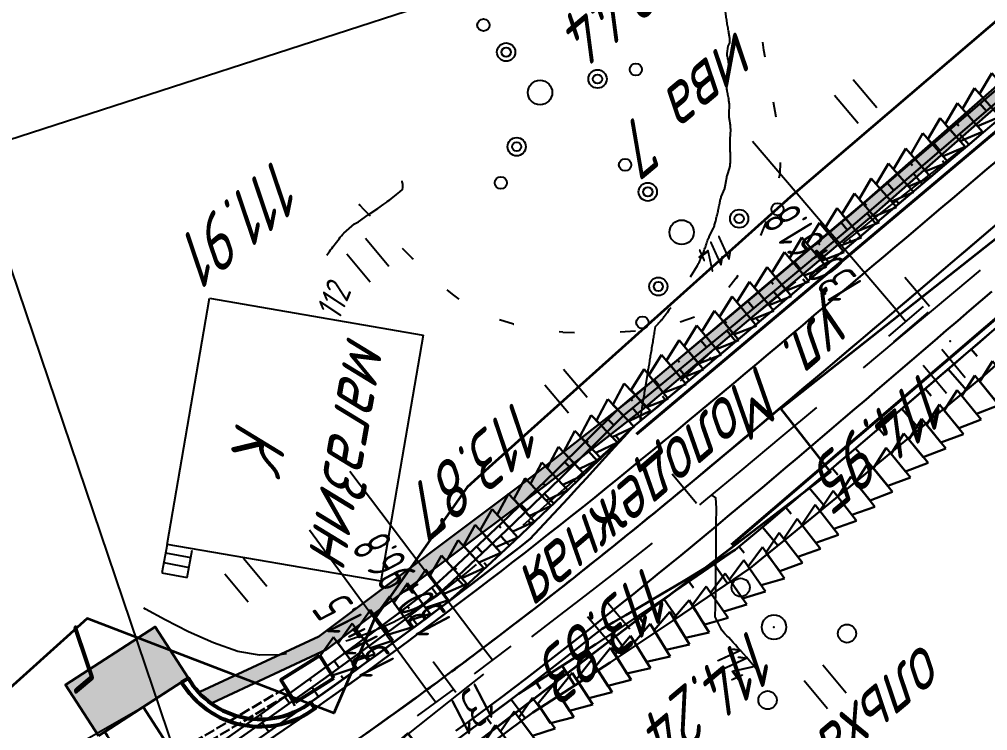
# Model space of a CAD drawing. Header units: millimetres. Extents: x -698 to 8131, y -704 to 4503.
# Drawn here: x 7751.8 to 7815.3, y -561.2 to -514.5 of the extents above; entities that cross this region are included whole.
import ezdxf
from ezdxf import colors
from ezdxf.entities.mleader import LeaderData, LeaderLine
from ezdxf.math import Vec2, Vec3

# ---------------------------------------------------------------- set-up
doc = ezdxf.new("R2010")
doc.units = ezdxf.units.MM
doc.linetypes.add('ACAD_ISO02W100', pattern=[15, 12, -3])
doc.linetypes.add('CONTI', pattern=[0])
for name, color, linetype, lineweight in [('10', 1, 'Continuous', 35), ('Гравий', 30, 'Continuous', 35), ('КОПИЯ_ОСЬ_13_ОТКОСЫ', 7, 'Continuous', 30), ('КОПИЯ_ОСЬ_ОТКОСЫ', 7, 'Continuous', 30), ('Огражд-перила', 1, 'ограждение2', 40), ('ОСЬ_ВЕРХ_ПОКРЫТИЯ_ГРАНИЦЫ_ПОЛОС', 7, 'Continuous', 30), ('ОСЬ_ВЕРХ_ПОКРЫТИЯ_ОСЬ', 1, 'Continuous', 30), ('Ось_примыкания', 1, 'Continuous', 35), ('Площ примыкании', 101, 'Continuous', 30), ('Тротуар', 40, 'Continuous', 35), ('Трубы мет.', 7, 'ACAD_ISO02W100', 30)]:
    doc.layers.add(name, color=color, linetype=linetype, lineweight=lineweight)
for name, color, linetype in [('GOR_BDEFAULT', 212, 'CONTI'), ('NAD_MDEFAULT', 7, 'CONTI'), ('PI_OTDEFAULT', 172, 'CONTI'), ('PI_TTDEFAULT', 5, 'CONTI'), ('SIT_LDEFAULT', 7, 'CONTI'), ('USLZNDEFAULT', 7, 'CONTI'), ('Выноски', 250, 'Continuous'), ('канава', 7, 'Continuous'), ('канавы', 14, 'Continuous'), ('ОСЬ_ВЕРХ_ПОКРЫТИЯ_ПИКЕТЫ', 1, 'Continuous'), ('ОСЬ_ВЕРХ_ПОКРЫТИЯ_РАЗБИВКА_КРИВ', 1, 'Continuous'), ('разметка', 7, 'Continuous')]:
    doc.layers.add(name, color=color, linetype=linetype)
doc.layers.get('КОПИЯ_ОСЬ_ОТКОСЫ').off()
doc.styles.add('eskd', font='isocpeui.ttf', dxfattribs={"width": 1.2})
doc.styles.add('SHRFT', font='isocpeui.ttf', dxfattribs={"width": 3.5})
doc.styles.get("Standard").update_dxf_attribs({"font": 'isocpeui.ttf'})
doc.styles.add('ГОСТ', font='isocpeui.ttf', dxfattribs={"height": 4})
doc.linetypes.add('ограждение2', pattern='A,0.25,-0.1,[132,ltypeshp.shx,S=0.1,R=0,X=-0.1,Y=0],-0.1,1', length=1.45)

# ---------------------------------------------------------------- blocks, each defined once
blk = doc.blocks.new('BL_2011')
at = {"color": 0}
for p, q in [((0, 0), (0, 2.4)), ((1.6, 0), (1.6, 2.4))]:
    blk.add_line(p, q, dxfattribs=at)
blk = doc.blocks.new('BL_172')
at = {"color": 0}
for centre, radius in [((0, 3.4), 0.6), ((0, 0), 0.8), ((-3.4, -3.4), 0.6), ((3.4, -3.4), 0.6)]:
    blk.add_circle(centre, radius, dxfattribs=at)
blk = doc.blocks.new('BL_2010')
at = {"color": 0}
for centre, radius in [((0, 5.78), 0.4), ((0, 3.46), 0.6), ((0, 3.46), 0.3), ((0, 0), 0.8), ((-3.46, -1.74), 0.6), ((3.46, -1.74), 0.6), ((-3.46, -1.74), 0.3), ((3.46, -1.74), 0.3), ((-5.78, -2.88), 0.4), ((5.78, -2.88), 0.4)]:
    blk.add_circle(centre, radius, dxfattribs=at)
blk = doc.blocks.new('6')
at = {"layer": 'канава', "color": 5, "linetype": 'Continuous', "lineweight": 30}
for p, q in [((-1.5, -1.25), (-1.5, 1.25)), ((0, 0.75), (-1.5, 1.25)), ((0, 0.75), (0, -0.75)), ((0, -0.75), (-1.5, -1.25))]:
    blk.add_line(p, q, dxfattribs=at)
blk = doc.blocks.new('*U57')
at = {"layer": 'КОПИЯ_ОСЬ_13_ОТКОСЫ'}
for points in [[(139.828, -781.421), (124.639, -794.432), (118.802, -799.315), (116.616, -801.136), (111.51, -805.35), (110.049, -806.542), (109.317, -807.136), (105.14, -811.284), (101.623, -814.691), (98.065, -818.047), (97.347, -818.711), (94.844, -820.625), (93.662, -821.511), (89.789, -824.346), (85.868, -827.133), (82.702, -829.334), (78.711, -832.055), (77.131, -833.095), (75.546, -834.132), (73.162, -835.683), (70.772, -837.229), (66.775, -839.8)], [(154.577, -767.893), (124.228, -793.95), (118.413, -798.857), (116.236, -800.687), (111.152, -804.919), (109.697, -806.117), (108.968, -806.714), (104.79, -810.85), (101.274, -814.246), (97.717, -817.591), (97, -818.253), (94.502, -820.163), (93.315, -821.037), (89.471, -823.898), (85.577, -826.711), (82.431, -828.934), (78.465, -831.684), (76.877, -832.711), (75.285, -833.735), (72.891, -835.267), (70.489, -836.794), (66.473, -839.334)], [(132.679, -786.694), (133.1, -787.184)], [(131.162, -787.997), (131.302, -788.16)], [(129.645, -789.3), (130.062, -789.786)], [(128.127, -790.603), (128.266, -790.765)], [(126.61, -791.905), (127.024, -792.388)], [(125.092, -793.208), (125.23, -793.369)], [(123.57, -794.505), (123.976, -794.986)], [(122.042, -795.795), (122.177, -795.956)], [(120.513, -797.085), (120.908, -797.553)], [(118.985, -798.375), (119.116, -798.531)], [(117.454, -799.663), (117.837, -800.119)], [(115.922, -800.948), (116.049, -801.1)], [(114.385, -802.228), (114.755, -802.672)], [(112.848, -803.507), (112.971, -803.655)], [(111.311, -804.787), (111.67, -805.218)], [(109.767, -806.059), (109.886, -806.203)], [(108.281, -807.394), (108.666, -807.783)], [(106.86, -808.801), (106.988, -808.931)], [(105.438, -810.208), (105.827, -810.601)], [(104.008, -811.605), (104.136, -811.738)], [(102.569, -812.995), (102.958, -813.398)], [(101.129, -814.383), (101.257, -814.519)], [(99.672, -815.753), (100.06, -816.165)], [(98.215, -817.123), (98.344, -817.26)], [(96.729, -818.46), (97.079, -818.917)], [(95.141, -819.675), (95.257, -819.827)], [(93.539, -820.872), (93.886, -821.343)], [(91.934, -822.065), (92.05, -822.222)], [(90.329, -823.259), (90.662, -823.707)], [(88.717, -824.443), (88.826, -824.593)], [(87.096, -825.614), (87.405, -826.041)], [(85.474, -826.784), (85.575, -826.928)]]:
    blk.add_lwpolyline(points, dxfattribs=at)

msp = doc.modelspace()

# ---------------------------------------------------------------- hatches: boundary and pattern name
at = {"layer": 'Гравий', "ltscale": 7}
msp.add_hatch(color=256, dxfattribs=at).paths.add_polyline_path([(7754.81, -558.191), (7756.972, -561.536), (7762.851, -557.736), (7760.704, -554.381)])
at = {"layer": 'Тротуар', "lineweight": 30, "ltscale": 7}
msp.add_hatch(color=256, dxfattribs=at).paths.add_polyline_path([(7837.793, -499.954), (7827.27, -509.191), (7816.102, -518.7), (7807.198, -526.538), (7791.978, -539.384), (7785.628, -544.359), (7771.422, -555.009), (7763.631, -558.64), (7764.448, -559.362), (7771.575, -556.04), (7771.938, -555.871), (7772.535, -555.424), (7786.236, -545.152), (7792.609, -540.16), (7807.851, -527.296), (7816.945, -519.291), (7827.654, -510.232), (7838.061, -500.99)])

# ---------------------------------------------------------------- linework, layer by layer
at = {"layer": '10'}
for points in [[(7777.275, -561.382), (7779.235, -563.922), (7804.995, -544.202), (7801.735, -540.062), (7827.925, -519.342), (7830.075, -522.142), (7880.365, -480.112), (7888.765, -477.362), (7981.265, -400.242), (7996.105, -379.532), (8005.275, -357.472), (8007.615, -334.042), (8006.055, -312.952), (7993.635, -264.502)], [(7975.845, -360.712), (7964.925, -382.972), (7873.845, -465.012), (7802.365, -526.162), (7782.805, -543.732), (7781.165, -545.212), (7775.065, -553.902), (7772.415, -560.052), (7756.235, -553.832), (7709.585, -595.872), (7707.175, -597.812), (7721.345, -610.022), (7724.195, -606.932), (7731.065, -600.732), (7731.065, -600.732), (7773.955, -564.292), (7777.275, -561.382)], [(7873.845, -465.012), (7802.365, -526.162), (7782.805, -543.732), (7781.165, -545.212), (7775.065, -553.902), (7772.415, -560.052), (7756.235, -553.832), (7709.585, -595.872), (7707.175, -597.812), (7721.345, -610.022), (7724.195, -606.932), (7731.065, -600.732), (7731.065, -600.732), (7773.955, -564.292), (7777.275, -561.382), (7779.235, -563.922), (7804.995, -544.202), (7801.735, -540.062), (7827.925, -519.342)]]:
    msp.add_lwpolyline(points, dxfattribs=at)
at = {"layer": 'GOR_BDEFAULT', "color": 212, "flags": 128}
for points, elevation in [([(7795.799, -531.42), (7796.269, -530.68), (7796.289, -530.64), (7796.319, -530.59), (7796.339, -530.54), (7796.369, -530.49), (7796.389, -530.43), (7796.419, -530.37), (7796.449, -530.31), (7796.469, -530.24), (7796.499, -530.18), (7796.529, -530.11), (7796.559, -530.04), (7796.589, -529.97), (7796.619, -529.9), (7796.639, -529.82), (7796.669, -529.75), (7796.699, -529.68), (7796.729, -529.6), (7796.749, -529.53), (7796.779, -529.46), (7796.809, -529.38), (7796.829, -529.31), (7796.859, -529.24), (7796.879, -529.17), (7796.899, -529.11), (7796.929, -529.04), (7796.949, -528.98), (7796.969, -528.92), (7796.999, -528.87), (7797.019, -528.82), (7797.039, -528.77), (7797.319, -528.23), (7797.329, -528.18), (7797.349, -528.13), (7797.369, -528.07), (7797.389, -528.01), (7797.409, -527.94), (7797.429, -527.88), (7797.449, -527.81), (7797.469, -527.74), (7797.489, -527.66), (7797.499, -527.59), (7797.519, -527.51), (7797.539, -527.43), (7797.559, -527.36), (7797.579, -527.28), (7797.589, -527.2), (7797.609, -527.12), (7797.629, -527.04), (7797.639, -526.96), (7797.659, -526.88), (7797.669, -526.81), (7797.689, -526.73), (7797.699, -526.66), (7797.719, -526.59), (7797.729, -526.52), (7797.749, -526.46), (7797.759, -526.39), (7797.779, -526.33), (7797.789, -526.28), (7797.809, -526.22), (7797.819, -526.17), (7798.049, -525.61), (7798.059, -525.57), (7798.079, -525.51), (7798.089, -525.46), (7798.099, -525.4), (7798.109, -525.34), (7798.119, -525.28), (7798.129, -525.22), (7798.139, -525.16), (7798.149, -525.1), (7798.159, -525.04), (7798.169, -524.98), (7798.179, -524.93), (7798.189, -524.87), (7798.199, -524.82), (7798.209, -524.78), (7798.379, -524.25), (7798.389, -524.21), (7798.399, -524.16), (7798.399, -524.11), (7798.409, -524.05), (7798.409, -524), (7798.419, -523.94), (7798.419, -523.87), (7798.419, -523.81), (7798.419, -523.75), (7798.419, -523.68), (7798.419, -523.61), (7798.419, -523.54), (7798.419, -523.47), (7798.419, -523.4), (7798.419, -523.33), (7798.419, -523.25), (7798.409, -523.18), (7798.409, -523.11), (7798.409, -523.04), (7798.409, -522.97), (7798.399, -522.9), (7798.399, -522.83), (7798.399, -522.76), (7798.399, -522.7), (7798.399, -522.64), (7798.399, -522.58), (7798.399, -522.52), (7798.399, -522.46), (7798.399, -522.41), (7798.399, -522.36), (7798.449, -521.76), (7798.449, -521.71), (7798.439, -521.65), (7798.439, -521.58), (7798.429, -521.52), (7798.419, -521.45), (7798.409, -521.38), (7798.399, -521.3), (7798.389, -521.23), (7798.379, -521.16), (7798.369, -521.09), (7798.359, -521.02), (7798.349, -520.95), (7798.339, -520.89), (7798.339, -520.82), (7798.339, -520.76), (7798.359, -520.06), (7798.349, -520), (7798.339, -519.93), (7798.329, -519.86), (7798.319, -519.79), (7798.309, -519.71), (7798.289, -519.64), (7798.279, -519.56), (7798.259, -519.48), (7798.249, -519.4), (7798.239, -519.32), (7798.219, -519.24), (7798.209, -519.17), (7798.199, -519.1), (7798.189, -519.03), (7798.179, -518.97), (7798.289, -518.41), (7798.389, -517.86), (7798.379, -517.8), (7798.369, -517.73), (7798.359, -517.66), (7798.349, -517.59), (7798.329, -517.51), (7798.319, -517.43), (7798.299, -517.35), (7798.289, -517.27), (7798.269, -517.19), (7798.259, -517.11), (7798.249, -517.04), (7798.229, -516.96), (7798.219, -516.89), (7798.209, -516.83), (7798.209, -516.76), (7798.269, -516.27), (7798.379, -516.06), (7798.379, -515.73), (7798.369, -515.68), (7798.359, -515.62), (7798.349, -515.56), (7798.339, -515.49), (7798.319, -515.42), (7798.309, -515.34), (7798.299, -515.27), (7798.279, -515.18), (7798.269, -515.1), (7798.249, -515.01), (7798.239, -514.92), (7798.219, -514.84), (7798.209, -514.75), (7798.189, -514.66), (7798.179, -514.57), (7798.159, -514.48), (7798.149, -514.39), (7798.139, -514.3), (7798.129, -514.22), (7798.119, -514.13), (7798.109, -514.04), (7798.099, -513.96), (7798.089, -513.88), (7798.079, -513.8), (7798.069, -513.71), (7798.069, -513.63), (7798.059, -513.55), (7798.059, -513.47), (7798.049, -513.4), (7798.049, -513.32), (7798.049, -513.24), (7798.049, -513.17), (7798.049, -513.1), (7798.049, -513.03), (7798.049, -512.96), (7798.049, -512.89), (7798.049, -512.82), (7798.049, -512.76), (7798.059, -512.7), (7798.059, -512.65), (7798.059, -512.6), (7798.059, -512.55), (7798.069, -512.5), (7798.069, -512.46), (7798.069, -512.42)], 114), ([(7773.069, -528.54), (7773.759, -527.94), (7774.039, -527.8), (7774.669, -527.35), (7775.289, -526.93), (7775.699, -526.64), (7775.819, -526.56), (7775.919, -526.48), (7776.079, -526.36), (7776.289, -526.2), (7776.519, -526.02), (7776.739, -525.84), (7776.919, -525.68), (7776.949, -525.56), (7776.939, -525.45), (7776.929, -525.35), (7776.909, -525.25), (7776.899, -525.18), (7776.899, -525.13), (7776.889, -525.11)], 112), ([(7773.069, -528.54), (7773.759, -527.94), (7774.039, -527.8), (7774.669, -527.35), (7775.289, -526.93), (7775.699, -526.64), (7775.819, -526.56), (7775.919, -526.48), (7776.079, -526.36), (7776.289, -526.2), (7776.519, -526.02), (7776.739, -525.84), (7776.919, -525.68), (7776.949, -525.56), (7776.939, -525.45), (7776.929, -525.35), (7776.909, -525.25), (7776.899, -525.18), (7776.899, -525.13), (7776.889, -525.11)], 112), ([(7771.959, -529.99), (7772.009, -529.92), (7772.069, -529.84), (7772.129, -529.75), (7772.199, -529.65), (7772.279, -529.55), (7772.349, -529.45), (7772.429, -529.34), (7772.509, -529.24), (7772.589, -529.13), (7772.679, -529.02), (7772.759, -528.92), (7772.839, -528.81), (7772.919, -528.72), (7772.999, -528.62), (7773.069, -528.54)], 112), ([(7771.959, -529.99), (7772.009, -529.92), (7772.069, -529.84), (7772.129, -529.75), (7772.199, -529.65), (7772.279, -529.55), (7772.349, -529.45), (7772.429, -529.34), (7772.509, -529.24), (7772.589, -529.13), (7772.679, -529.02), (7772.759, -528.92), (7772.839, -528.81), (7772.919, -528.72), (7772.999, -528.62), (7773.069, -528.54)], 112), ([(7771.959, -529.99), (7772.009, -529.92), (7772.069, -529.84), (7772.129, -529.75), (7772.199, -529.65), (7772.279, -529.55), (7772.349, -529.45), (7772.429, -529.34), (7772.509, -529.24), (7772.589, -529.13), (7772.679, -529.02), (7772.759, -528.92), (7772.839, -528.81), (7772.919, -528.72), (7772.999, -528.62), (7773.069, -528.54)], 112), ([(7771.959, -529.99), (7772.009, -529.92), (7772.069, -529.84), (7772.129, -529.75), (7772.199, -529.65), (7772.279, -529.55), (7772.349, -529.45), (7772.429, -529.34), (7772.509, -529.24), (7772.589, -529.13), (7772.679, -529.02), (7772.759, -528.92), (7772.839, -528.81), (7772.919, -528.72), (7772.999, -528.62), (7773.069, -528.54)], 112), ([(7792.519, -540.82), (7792.529, -540.71), (7792.589, -540.31), (7792.599, -540.24), (7792.609, -540.16), (7792.629, -540.07), (7792.639, -539.97), (7792.659, -539.87), (7792.679, -539.77), (7792.689, -539.66), (7792.709, -539.55), (7792.729, -539.44), (7792.739, -539.33), (7792.759, -539.22), (7792.779, -539.11), (7792.799, -539), (7792.809, -538.9), (7792.829, -538.8), (7793.009, -537.73), (7793.019, -537.66), (7793.029, -537.59), (7793.039, -537.52), (7793.059, -537.45), (7793.069, -537.37), (7793.079, -537.3), (7793.089, -537.22), (7793.109, -537.13), (7793.119, -537.05), (7793.129, -536.96), (7793.149, -536.87), (7793.159, -536.78), (7793.179, -536.69), (7793.189, -536.59), (7793.209, -536.49), (7793.229, -536.39), (7793.239, -536.29), (7793.259, -536.18), (7793.279, -536.07), (7793.289, -535.97), (7793.309, -535.86), (7793.329, -535.76), (7793.349, -535.66), (7793.359, -535.56), (7793.379, -535.46), (7793.399, -535.37), (7793.409, -535.28), (7793.419, -535.2), (7793.439, -535.13), (7793.449, -535.06), (7793.519, -534.68), (7793.679, -534.5), (7793.709, -534.47), (7793.739, -534.43), (7793.779, -534.39), (7793.819, -534.34), (7793.869, -534.29), (7793.919, -534.23), (7793.969, -534.17), (7794.029, -534.1), (7794.089, -534.02), (7794.149, -533.94), (7794.219, -533.85), (7794.289, -533.75), (7794.369, -533.65), (7794.439, -533.54), (7794.529, -533.42)], 114), ([(7800.329, -557.41), (7800.109, -557.14), (7799.889, -556.87), (7799.679, -556.62), (7799.479, -556.38), (7799.289, -556.16), (7799.099, -555.95), (7798.919, -555.76), (7798.759, -555.57), (7798.599, -555.4), (7798.449, -555.24), (7798.309, -555.09), (7798.179, -554.96), (7798.059, -554.83), (7797.949, -554.71), (7797.859, -554.6), (7797.419, -553.73), (7797.439, -553.03), (7797.459, -552.01), (7797.459, -551.92), (7797.459, -551.83), (7797.459, -551.74), (7797.459, -551.65), (7797.459, -551.56), (7797.459, -551.47), (7797.459, -551.37), (7797.469, -551.28), (7797.469, -551.19), (7797.469, -551.1), (7797.469, -551.01), (7797.469, -550.92), (7797.469, -550.83), (7797.469, -550.75), (7797.469, -550.67), (7797.489, -549.24), (7797.489, -549.08), (7797.489, -548.91), (7797.489, -548.73), (7797.489, -548.54), (7797.499, -548.35), (7797.499, -548.16), (7797.499, -547.96), (7797.499, -547.77), (7797.499, -547.58), (7797.499, -547.39), (7797.499, -547.21), (7797.509, -547.04), (7797.509, -546.87), (7797.509, -546.73), (7797.509, -546.59), (7797.459, -545.92), (7797.239, -545.77)], 114)]:
    msp.add_lwpolyline(points, dxfattribs=dict(at, elevation=elevation))
at = {"layer": 'PI_TTDEFAULT', "color": 5}
for p in [(7774.099, -526.69, 111.914), (7812.839, -535.63, 114.955), (7801.279, -554.4, 114.239)]:
    msp.add_point(p, dxfattribs=at)
at = {"layer": 'SIT_LDEFAULT', "color": 7}
for p, q in [((7800.619, -516.55), (7800.539, -516.01)), ((7800.699, -517), (7800.609, -516.55)), ((7801.429, -520.94), (7801.249, -519.96)), ((7813.629, -523), (7811.819, -524.44)), ((7801.689, -524.64), (7801.699, -523.91)), ((7811.819, -524.44), (7809.849, -525.99)), ((7801.629, -524.91), (7801.689, -524.64)), ((7809.849, -525.99), (7808.079, -527.38)), ((7774.099, -526.69), (7774.379, -526.99)), ((7774.379, -526.99), (7774.789, -527.41)), ((7808.079, -527.38), (7806.599, -528.57)), ((7800.409, -528.7), (7800.799, -527.78)), ((7806.599, -528.57), (7805.799, -529.21)), ((7776.899, -529.54), (7777.549, -530.18)), ((7777.539, -530.19), (7777.609, -530.26)), ((7798.319, -532.1), (7798.789, -531.51)), ((7798.799, -531.52), (7798.929, -531.31)), ((7813.199, -532.33), (7814.819, -530.97)), ((7802.459, -531.92), (7801.079, -533.05)), ((7802.689, -531.74), (7802.459, -531.92)), ((7779.819, -532.26), (7780.169, -532.56)), ((7780.169, -532.56), (7780.609, -532.88)), ((7811.339, -533.88), (7813.199, -532.33)), ((7761.479, -548.97), (7764.269, -532.82)), ((7764.269, -532.82), (7778.279, -535.24)), ((7801.079, -533.05), (7799.759, -534.13)), ((7795.129, -534.37), (7796.069, -534.03)), ((7809.289, -535.6), (7811.339, -533.88)), ((7783.289, -534.22), (7784.189, -534.49)), ((7784.189, -534.51), (7784.229, -534.52)), ((7799.759, -534.13), (7798.539, -535.16)), ((7778.279, -535.24), (7775.489, -551.39)), ((7787.189, -535.01), (7787.429, -535.03)), ((7787.429, -535.04), (7788.189, -535.07)), ((7791.189, -535.03), (7792.189, -534.96)), ((7798.539, -535.16), (7797.449, -536.1)), ((7807.159, -537.39), (7809.289, -535.6)), ((7797.449, -536.1), (7796.449, -537.01)), ((7796.449, -537.01), (7795.469, -537.94)), ((7795.469, -537.94), (7795.129, -538.27)), ((7801.759, -541.93), (7804.099, -539.98)), ((7792.289, -541.07), (7791.599, -541.72)), ((7791.599, -541.72), (7790.599, -542.62)), ((7799.199, -544.07), (7801.759, -541.93)), ((7790.599, -542.62), (7789.289, -543.78)), ((7789.289, -543.78), (7787.509, -545.34)), ((7796.809, -546.05), (7799.199, -544.07)), ((7787.509, -545.35), (7785.429, -547.18)), ((7796.409, -546.38), (7796.809, -546.05)), ((7785.429, -547.18), (7784.799, -547.72)), ((7761.479, -548.97), (7761.129, -550.84)), ((7775.489, -551.39), (7761.479, -548.97)), ((7792.799, -549.3), (7793.309, -548.89)), ((7761.379, -549.53), (7763.039, -549.84)), ((7762.789, -551.14), (7763.129, -549.34)), ((7790.849, -550.83), (7792.799, -549.3)), ((7761.259, -550.16), (7762.919, -550.48)), ((7781.739, -550.3), (7781.079, -550.85)), ((7761.129, -550.84), (7762.789, -551.14)), ((7781.079, -550.85), (7779.159, -552.34)), ((7788.889, -552.35), (7790.849, -550.83)), ((7779.159, -552.34), (7777.639, -553.38)), ((7786.929, -553.86), (7788.889, -552.35)), ((7760.069, -553.23), (7759.949, -553.16)), ((7761.349, -553.93), (7760.069, -553.23)), ((7777.639, -553.38), (7776.309, -554.09)), ((7762.879, -554.71), (7761.349, -553.93)), ((7776.309, -554.09), (7774.869, -554.73)), ((7785.409, -555.03), (7786.929, -553.86)), ((7764.529, -555.44), (7762.879, -554.71)), ((7774.869, -554.73), (7773.359, -555.28)), ((7766.129, -555.99), (7764.529, -555.44)), ((7773.359, -555.27), (7773.199, -555.32)), ((7767.539, -556.24), (7766.129, -555.99)), ((7768.879, -556.22), (7767.539, -556.24)), ((7769.299, -556.16), (7768.879, -556.21)), ((7781.219, -558.29), (7782.249, -557.49)), ((7779.319, -559.8), (7781.219, -558.3)), ((7777.309, -561.39), (7779.319, -559.8))]:
    msp.add_line(p, q, dxfattribs=at)
at = {"layer": 'Гравий', "linetype": 'Continuous'}
msp.add_lwpolyline([(7756.972, -561.536), (7754.81, -558.191), (7760.704, -554.381), (7762.851, -557.736)], dxfattribs=at)
at = {"layer": 'канавы', "color": 5, "lineweight": 50}
for p, q in [((7771.488, -556.257), (7768.949, -557.854)), ((7768.949, -557.854), (7769.886, -559.344)), ((7769.886, -559.344), (7772.425, -557.747))]:
    msp.add_line(p, q, dxfattribs=at)
msp.add_lwpolyline([(7771.488, -556.257), (7772.425, -557.747)], dxfattribs=at)
at = {"layer": 'КОПИЯ_ОСЬ_13_ОТКОСЫ'}
for points in [[(7847.91, -494.068), (7802.229, -532.754), (7799.326, -535.201), (7794.239, -539.449), (7792.782, -540.651), (7792.052, -541.25), (7787.828, -545.357), (7784.27, -548.732), (7780.671, -552.054), (7779.945, -552.712), (7776.82, -555.045), (7775.449, -556.054), (7771.548, -558.874), (7767.603, -561.646), (7763.62, -564.379), (7758.852, -567.583), (7757.272, -568.632), (7754.896, -570.2), (7751.719, -572.286), (7722.994, -591.049)], [(7854.399, -501.677), (7808.967, -540.675), (7806.061, -543.157), (7800.942, -547.49), (7799.469, -548.722), (7798.731, -549.337), (7793.77, -552.73), (7789.595, -555.509), (7785.379, -558.235), (7784.53, -558.773), (7780.713, -561.615), (7776.704, -564.476), (7772.662, -567.276), (7768.596, -570.024), (7763.728, -573.241), (7762.124, -574.287), (7759.718, -575.848), (7757.31, -577.401), (7753.295, -579.976), (7726.799, -596.934)], [(7821.936, -514.776), (7806.747, -527.786), (7800.91, -532.669), (7798.724, -534.491), (7793.619, -538.704), (7792.157, -539.897), (7791.425, -540.491), (7787.248, -544.638), (7783.731, -548.046), (7780.172, -551.401), (7779.456, -552.066), (7776.952, -553.979), (7775.77, -554.866), (7771.897, -557.7), (7767.976, -560.488), (7764.809, -562.689), (7760.82, -565.409), (7759.239, -566.45), (7757.654, -567.487), (7755.27, -569.037), (7752.88, -570.583), (7748.882, -573.155)], [(7814.052, -522.741), (7813.458, -522.038)], [(7812.526, -524.033), (7812.328, -523.8)], [(7830.147, -524.405), (7815.236, -537.743), (7809.367, -542.62), (7807.155, -544.45), (7801.958, -548.71), (7800.463, -549.922), (7799.713, -550.527), (7794.735, -553.928), (7790.544, -556.718), (7786.309, -559.455), (7785.456, -559.995), (7782.235, -562.4), (7779.218, -564.602), (7775.191, -567.465), (7771.137, -570.27), (7766.248, -573.573), (7761.301, -576.522), (7758.826, -577.981), (7755.527, -579.915), (7748.937, -583.762), (7737.797, -590.476), (7731.767, -594.041), (7727.097, -597.395)], [(7811, -525.326), (7810.42, -524.64)], [(7809.473, -526.618), (7809.28, -526.39)], [(7807.948, -527.911), (7807.381, -527.243)], [(7806.422, -529.204), (7806.233, -528.981)], [(7804.895, -530.496), (7804.32, -529.817)], [(7803.369, -531.789), (7803.177, -531.562)], [(7801.841, -533.08), (7801.254, -532.382)], [(7800.313, -534.369), (7800.117, -534.137)], [(7798.782, -535.656), (7798.182, -534.938)], [(7814.222, -536.164), (7814.615, -536.622)], [(7797.246, -536.938), (7797.047, -536.699)], [(7795.711, -538.22), (7795.096, -537.484)], [(7812.704, -537.467), (7813.897, -538.856)], [(7811.187, -538.769), (7811.584, -539.232)], [(7794.175, -539.501), (7793.972, -539.255)], [(7792.632, -540.774), (7792.01, -540.016)], [(7809.669, -540.071), (7810.82, -541.413)], [(7808.15, -541.373), (7808.532, -541.821)], [(7791.157, -542.121), (7790.928, -541.886)], [(7789.722, -543.515), (7789.063, -542.836)], [(7806.629, -542.672), (7807.737, -543.968)], [(7805.106, -543.967), (7805.472, -544.401)], [(7788.289, -544.909), (7788.069, -544.683)], [(7803.578, -545.259), (7804.64, -546.512)], [(7786.842, -546.291), (7786.219, -545.635)], [(7802.052, -546.551), (7802.405, -546.968)], [(7785.392, -547.668), (7785.184, -547.449)], [(7800.524, -547.841), (7801.537, -549.052)], [(7783.937, -549.039), (7783.35, -548.405)], [(7798.988, -549.123), (7799.325, -549.527)], [(7782.467, -550.396), (7782.272, -550.184)], [(7797.357, -550.277), (7798.224, -551.545)], [(7780.998, -551.753), (7780.44, -551.149)], [(7795.705, -551.405), (7795.994, -551.828)], [(7779.483, -553.056), (7779.32, -552.837)], [(7794.055, -552.534), (7794.921, -553.801)], [(7777.88, -554.253), (7777.413, -553.626)], [(7792.393, -553.647), (7792.676, -554.072)], [(7790.728, -554.755), (7791.577, -556.03)], [(7776.275, -555.446), (7776.121, -555.236)], [(7774.66, -556.624), (7774.213, -556.006)], [(7789.059, -555.857), (7789.335, -556.285)], [(7787.379, -556.943), (7788.209, -558.227)], [(7773.039, -557.796), (7772.89, -557.59)], [(7785.699, -558.028), (7785.976, -558.456)], [(7771.417, -558.967), (7770.984, -558.35)], [(7784.038, -559.14), (7784.953, -560.37)], [(7769.781, -560.116), (7769.636, -559.911)], [(7768.144, -561.266), (7767.721, -560.665)], [(7782.434, -560.334), (7782.738, -560.744)]]:
    msp.add_lwpolyline(points, dxfattribs=at)
at = {"layer": 'Огражд-перила', "ltscale": 7}
for points in [[(7798.485, -548.992), (7834.793, -517.912), (7871.794, -486.263), (7884.846, -475.113), (7899.267, -462.818), (7917.674, -447.136), (7946.85, -422.271), (7967.041, -405.078, 0.05108), (7982.068, -389.374, 0.079886), (7995.072, -365.674, 0.04301), (7998.693, -351.865, -0.532002), (8006.062, -347.552), (8006.062, -347.552)], [(7792.259, -541.735), (7835.045, -505.663, 0.375775), (7836.912, -497.805), (7835.791, -495.581)]]:
    msp.add_lwpolyline(points, format="xyb", dxfattribs=at)
at = {"layer": 'ОСЬ_ВЕРХ_ПОКРЫТИЯ_ГРАНИЦЫ_ПОЛОС'}
for points in [[(7815.451, -521.558), (7814.696, -522.197), (7813.941, -522.837), (7813.187, -523.476), (7812.432, -524.115), (7811.677, -524.754), (7810.922, -525.394), (7810.167, -526.033), (7809.412, -526.672), (7808.658, -527.312), (7807.903, -527.951), (7807.148, -528.59), (7806.393, -529.23), (7805.638, -529.869), (7804.884, -530.508), (7804.129, -531.146), (7803.375, -531.784), (7802.621, -532.422), (7801.868, -533.059), (7801.114, -533.695), (7800.36, -534.331), (7799.606, -534.965), (7798.852, -535.599), (7798.098, -536.232), (7797.344, -536.864), (7796.589, -537.494), (7795.834, -538.124), (7795.079, -538.752), (7794.323, -539.379), (7793.567, -540.004), (7792.81, -540.628), (7792.052, -541.25), (7791.442, -541.926), (7790.831, -542.601), (7790.219, -543.275), (7789.606, -543.947), (7788.991, -544.618), (7788.376, -545.288), (7787.758, -545.957), (7787.14, -546.624), (7786.52, -547.29), (7785.899, -547.954), (7785.276, -548.617), (7784.519, -549.209), (7783.76, -549.799), (7783, -550.387), (7782.238, -550.972), (7781.475, -551.555), (7780.711, -552.135), (7779.945, -552.712), (7779.204, -553.271), (7778.461, -553.828), (7777.717, -554.382), (7776.971, -554.934), (7776.223, -555.483), (7775.438, -556.062), (7774.65, -556.638), (7773.861, -557.212), (7773.07, -557.784), (7772.978, -557.85)], [(7816, -523.714), (7815.245, -524.353), (7814.491, -524.992), (7813.736, -525.632), (7812.981, -526.271), (7812.226, -526.91), (7811.472, -527.549), (7810.717, -528.188), (7809.962, -528.828), (7809.208, -529.467), (7808.453, -530.106), (7807.698, -530.745), (7806.943, -531.384), (7806.189, -532.023), (7805.434, -532.662), (7804.68, -533.3), (7803.926, -533.938), (7803.171, -534.576), (7802.417, -535.212), (7801.663, -535.849), (7800.908, -536.484), (7800.153, -537.119), (7799.397, -537.753), (7798.642, -538.386), (7797.885, -539.018), (7797.129, -539.648), (7796.372, -540.278), (7795.614, -540.907), (7794.855, -541.534), (7794.096, -542.16), (7793.336, -542.784), (7792.575, -543.407), (7791.814, -544.028), (7791.051, -544.648), (7790.287, -545.266), (7789.523, -545.883), (7788.757, -546.497), (7787.99, -547.109), (7787.222, -547.72), (7786.452, -548.328), (7785.682, -548.934), (7784.91, -549.538), (7784.136, -550.14), (7783.361, -550.739), (7782.585, -551.336), (7781.807, -551.93), (7781.028, -552.522), (7780.247, -553.111), (7779.504, -553.671), (7778.76, -554.228), (7778.015, -554.783), (7777.267, -555.336), (7776.518, -555.887), (7775.732, -556.466), (7774.943, -557.043), (7774.153, -557.618), (7773.372, -558.183)], [(7815.578, -532.366), (7814.828, -533.01), (7814.078, -533.654), (7813.327, -534.298), (7812.577, -534.942), (7811.826, -535.587), (7811.076, -536.231), (7810.325, -536.875), (7809.574, -537.52), (7808.823, -538.164), (7808.071, -538.809), (7807.319, -539.453), (7806.566, -540.097), (7805.813, -540.741), (7805.059, -541.384), (7804.304, -542.028), (7803.548, -542.67), (7802.792, -543.312), (7802.034, -543.954), (7801.276, -544.595), (7800.517, -545.235), (7799.756, -545.874), (7798.994, -546.513), (7798.232, -547.15), (7797.468, -547.787), (7796.702, -548.422), (7795.935, -549.056), (7795.167, -549.689), (7794.397, -550.32), (7793.626, -550.95), (7792.853, -551.579), (7792.079, -552.206), (7791.302, -552.832), (7790.524, -553.455), (7789.744, -554.077), (7788.962, -554.697), (7788.179, -555.315), (7787.393, -555.931), (7786.605, -556.545), (7785.815, -557.157), (7785.023, -557.767), (7784.229, -558.374), (7783.47, -558.946), (7782.71, -559.516), (7781.948, -560.084), (7781.184, -560.649), (7780.418, -561.211)], [(7815.368, -535.182), (7814.618, -535.826), (7813.867, -536.471), (7813.116, -537.115), (7812.366, -537.759), (7811.615, -538.404), (7810.864, -539.049), (7810.112, -539.694), (7809.359, -540.339), (7808.606, -540.984), (7807.852, -541.629), (7807.098, -542.273), (7806.342, -542.918), (7805.586, -543.562), (7804.829, -544.206), (7804.071, -544.85), (7803.312, -545.493), (7802.551, -546.135), (7801.79, -546.777), (7801.027, -547.419), (7800.263, -548.059), (7799.498, -548.699), (7798.731, -549.337), (7797.938, -549.818), (7797.145, -550.297), (7796.35, -550.776), (7795.554, -551.253), (7794.758, -551.728), (7793.96, -552.202), (7793.162, -552.675), (7792.362, -553.145), (7791.562, -553.614), (7790.76, -554.082), (7790.01, -554.516)], [(7785.323, -548.58), (7784.602, -549.144), (7783.83, -549.745), (7783.056, -550.343), (7782.281, -550.939), (7781.504, -551.532), (7780.726, -552.123), (7779.946, -552.712), (7779.204, -553.271), (7778.461, -553.828), (7777.717, -554.382), (7776.971, -554.934), (7776.222, -555.484), (7775.436, -556.063), (7774.648, -556.64), (7773.859, -557.214), (7773.068, -557.786), (7772.274, -558.355), (7771.479, -558.923), (7770.75, -559.441), (7770.75, -559.441)], [(7790.056, -554.468), (7790.055, -554.469), (7789.273, -555.089), (7788.488, -555.708), (7787.701, -556.325), (7786.912, -556.94), (7786.121, -557.553), (7785.328, -558.163), (7784.531, -558.772), (7783.771, -559.346), (7783.009, -559.917), (7782.246, -560.485), (7781.48, -561.051), (7780.712, -561.615)], [(7790.056, -554.468), (7790.054, -554.47), (7789.271, -555.09), (7788.487, -555.709), (7787.7, -556.326), (7786.911, -556.941), (7786.12, -557.554), (7785.326, -558.164), (7784.531, -558.773), (7783.771, -559.346), (7783.009, -559.917), (7782.246, -560.485), (7781.48, -561.051), (7780.713, -561.615)]]:
    msp.add_lwpolyline(points, dxfattribs=at)
for points in [[(7762.431, -558.008), (7762.554, -558.198, 0.425766), (7771.038, -559.85), (7771.038, -559.85), (7771.038, -559.85), (7771.769, -559.331), (7772.566, -558.762), (7773.36, -558.191), (7774.153, -557.618), (7774.943, -557.043), (7775.732, -556.466), (7776.518, -555.887), (7777.267, -555.336), (7778.015, -554.783), (7778.76, -554.228), (7779.504, -553.671), (7780.247, -553.111), (7781.028, -552.522), (7781.807, -551.93), (7782.585, -551.336), (7783.361, -550.739), (7784.136, -550.14), (7784.91, -549.538), (7785.682, -548.934), (7786.452, -548.328), (7787.222, -547.72), (7787.99, -547.109), (7788.757, -546.497), (7789.523, -545.883), (7790.287, -545.266), (7791.051, -544.648), (7791.814, -544.028), (7792.575, -543.407), (7793.336, -542.784), (7794.096, -542.16), (7794.855, -541.534), (7795.614, -540.907), (7796.372, -540.278), (7797.129, -539.648), (7797.885, -539.018), (7798.642, -538.386), (7799.397, -537.753), (7800.153, -537.119), (7800.908, -536.484), (7801.663, -535.849), (7802.417, -535.212), (7803.171, -534.576), (7803.926, -533.938), (7804.68, -533.3), (7805.434, -532.662), (7806.189, -532.023), (7806.943, -531.384), (7807.698, -530.745), (7808.453, -530.106), (7809.208, -529.467), (7809.962, -528.828), (7810.717, -528.188), (7811.472, -527.549), (7812.226, -526.91), (7812.981, -526.271), (7813.736, -525.632), (7814.491, -524.992), (7815.245, -524.353), (7816, -523.714)], [(7762.851, -557.736), (7762.974, -557.927, 0.425706), (7770.75, -559.441), (7771.479, -558.923), (7772.274, -558.355), (7773.068, -557.786), (7773.859, -557.214), (7774.648, -556.64), (7775.436, -556.063), (7776.222, -555.484), (7776.971, -554.934), (7777.717, -554.382), (7778.461, -553.828), (7779.204, -553.271), (7779.945, -552.712), (7780.726, -552.123), (7781.504, -551.532), (7782.281, -550.939), (7783.056, -550.343), (7783.83, -549.745), (7784.602, -549.144), (7785.373, -548.541)]]:
    msp.add_lwpolyline(points, format="xyb", dxfattribs=at)
at = {"layer": 'ОСЬ_ВЕРХ_ПОКРЫТИЯ_ОСЬ'}
msp.add_lwpolyline([(7950.516, -413.151), (7809.284, -533.574), (7809.284, -533.574), (7804.102, -537.986), (7801.876, -539.871), (7799.645, -541.75), (7798.155, -542.998), (7796.661, -544.243), (7795.163, -545.483), (7793.661, -546.717), (7792.154, -547.946), (7791.399, -548.559), (7790.642, -549.169), (7789.884, -549.778), (7789.125, -550.385), (7788.364, -550.99), (7787.602, -551.594), (7786.838, -552.195), (7786.072, -552.794), (7785.305, -553.392), (7784.536, -553.986), (7783.765, -554.579), (7782.993, -555.169), (7782.218, -555.757), (7782.218, -555.757, -0.003861), (7778.502, -558.524), (7778.502, -558.524), (7777.717, -559.097), (7776.93, -559.668), (7776.141, -560.236), (7775.351, -560.802), (7774.559, -561.366)], format="xyb", dxfattribs=at)
at = {"layer": 'ОСЬ_ВЕРХ_ПОКРЫТИЯ_ПИКЕТЫ'}
for p, q in [((7809.861, -531.439), (7811.483, -533.341)), ((7794.596, -544.33), (7796.188, -546.258)), ((7778.932, -556.655), (7780.419, -558.664)), ((7778.932, -556.655), (7780.419, -558.664))]:
    msp.add_line(p, q, dxfattribs=at)
at = {"layer": 'ОСЬ_ВЕРХ_ПОКРЫТИЯ_РАЗБИВКА_КРИВ'}
for p, q in [((7809.284, -533.574), (7799.876, -522.54)), ((7811.074, -533.362), (7808.791, -535.308)), ((7811.398, -533.742), (7809.115, -535.689)), ((7809.284, -533.574), (7809.932, -534.335)), ((7782.218, -555.757), (7773.47, -544.194)), ((7778.502, -558.524), (7770.82, -548.037)), ((7784.018, -555.65), (7781.625, -557.46)), ((7782.218, -555.757), (7782.822, -556.555)), ((7780.303, -558.444), (7777.883, -560.217)), ((7778.502, -558.524), (7779.093, -559.33))]:
    msp.add_line(p, q, dxfattribs=at)
at = {"layer": 'Ось_примыкания', "linetype": 'Continuous'}
for points in [[(7762.851, -557.736), (7756.972, -561.536)], [(7759.911, -559.636), (7765.21, -567.833)]]:
    msp.add_lwpolyline(points, dxfattribs=at)
at = {"layer": 'Площ примыкании', "linetype": 'Continuous', "lineweight": 30}
msp.add_lwpolyline([(7771.198, -559.736), (7756.072, -570.034, 0.421848), (7757.579, -561.554), (7757.392, -561.265), (7762.431, -558.008, 0.445987), (7771.198, -559.736, -1.208635)], format="xyb", dxfattribs=at)
at = {"layer": 'Площ примыкании', "color": 4, "lineweight": 53, "ltscale": 7}
msp.add_lwpolyline([(7762.431, -558.008), (7762.852, -557.738, 0.44632), (7770.889, -559.343), (7771.198, -559.736, -0.445991), (7762.431, -558.008, -0.82732)], format="xyb", dxfattribs=at)
at = {"layer": 'разметка', "lineweight": 30, "ltscale": 7}
msp.add_lwpolyline([(7838.467, -508.69), (7820.061, -524.384, -0.003372), (7795.392, -545.294, -0.007197), (7786.072, -552.794, -0.008027), (7786.072, -552.794, -0.012479), (7773.075, -562.407)], format="xyb", dxfattribs=at)
at = {"layer": 'Тротуар', "lineweight": 30, "ltscale": 7}
for points in [[(7763.631, -558.64), (7771.422, -555.009), (7785.628, -544.359), (7791.978, -539.384), (7807.198, -526.538), (7816.102, -518.7), (7827.27, -509.191), (7837.614, -500.095)], [(7771.938, -555.871), (7786.236, -545.152), (7792.609, -540.16), (7807.851, -527.296), (7816.945, -519.291), (7827.654, -510.232), (7838.061, -500.99)], [(7764.448, -559.362), (7771.938, -555.871)]]:
    msp.add_lwpolyline(points, dxfattribs=at)
at = {"layer": 'Трубы мет.', "lineweight": 30}
msp.add_lwpolyline([(7768.891, -557.815), (7769.857, -559.565)], dxfattribs=at)
at = {"layer": 'Трубы мет.', "lineweight": 30, "ltscale": 0.06}
for points in [[(7769.222, -558.416), (7756.273, -566.023)], [(7769.446, -558.82), (7756.515, -566.461)]]:
    msp.add_lwpolyline(points, dxfattribs=at)

# ---------------------------------------------------------------- block references
at = {"layer": 'USLZNDEFAULT', "color": 7, "rotation": 40}
for name, p in [('BL_2010', (7785.939, -519.32)), ('BL_2011', (7806.799, -521.36)), ('BL_2010', (7795.229, -528.49)), ('BL_2011', (7774.799, -531.76)), ('BL_2011', (7812.599, -539.06)), ('BL_2011', (7787.799, -540.36)), ('BL_172', (7801.279, -554.4)), ('BL_2011', (7766.799, -552.76)), ('BL_2011', (7790.599, -555.56)), ('BL_2011', (7804.799, -559.76))]:
    msp.add_blockref(name, p, dxfattribs=at)
at = {"layer": 'КОПИЯ_ОСЬ_13_ОТКОСЫ'}
msp.add_blockref('*U57', (7682.108, 266.646), dxfattribs=at)
at = {"layer": 'КОПИЯ_ОСЬ_ОТКОСЫ'}
for p, rotation in [((7815.263, -519.979), 221.1288416123986), ((7814.133, -520.966), 221.1288416123986), ((7813.003, -521.953), 221.1288416123986), ((7811.873, -522.939), 221.1288416123986), ((7810.743, -523.926), 221.1288416123986), ((7809.614, -524.913), 221.1288416123986), ((7808.484, -525.899), 221.1288416123986), ((7807.354, -526.886), 221.1288416123986), ((7806.219, -527.866), 220.0594803646722), ((7805.07, -528.831), 220.0594803646722), ((7803.922, -529.797), 220.0594803646722), ((7802.774, -530.762), 220.0594803646722), ((7801.626, -531.727), 220.0594803646722), ((7800.478, -532.692), 219.9372380753948), ((7799.328, -533.655), 219.9372380753948), ((7798.176, -534.616), 219.6788830220868), ((7797.022, -535.574), 219.6788830220868), ((7795.867, -536.532), 219.6788830220868), ((7794.713, -537.49), 219.6788830220868), ((7793.558, -538.447), 219.6788830220868), ((7815.245, -538.864), 219.2210994405572), ((7792.399, -539.399), 219.3566352992036), ((7791.24, -540.352), 223.8604921360167), ((7814.083, -539.813), 219.2210994405572), ((7812.921, -540.761), 219.2210994405572), ((7790.159, -541.391), 223.8604921360167), ((7811.759, -541.709), 219.2210994405572), ((7789.077, -542.43), 223.8604921360167), ((7810.597, -542.658), 219.2210994405572), ((7787.996, -543.47), 223.8604921360167), ((7809.435, -543.606), 219.2210994405572), ((7786.913, -544.508), 223.1653689191766), ((7808.273, -544.555), 219.2210994405572), ((7785.819, -545.534), 223.1653689191766), ((7807.111, -545.503), 219.2210994405572), ((7784.725, -546.56), 223.1653689191766), ((7805.934, -546.433), 217.9852717020821), ((7804.751, -547.356), 217.9852717020821), ((7783.631, -547.586), 223.1653689191766), ((7782.525, -548.599), 222.3894666172156), ((7803.569, -548.28), 217.9852717020821), ((7802.387, -549.203), 217.9852717020821), ((7781.417, -549.611), 222.3894666172156), ((7801.205, -550.126), 217.9852717020821), ((7780.309, -550.622), 222.3894666172156), ((7800.016, -551.041), 214.8682620426399), ((7779.195, -551.627), 221.8620713977526), ((7798.786, -551.899), 214.8682620426399), ((7777.991, -552.52), 216.3548268808223), ((7797.555, -552.756), 214.8682620426399), ((7776.783, -553.409), 216.3548268808223), ((7796.324, -553.614), 214.8682620426399), ((7775.563, -554.282), 215.4674395193396), ((7795.092, -554.468), 211.3882329383422), ((7774.355, -555.172), 216.5046899394954), ((7793.811, -555.249), 211.3882329383422), ((7773.15, -556.064), 216.5046899394954), ((7792.531, -556.031), 211.3882329383422), ((7791.25, -556.812), 211.3882329383422), ((7771.92, -556.945), 216.5046899394954), ((7789.985, -557.618), 213.0212659650773), ((7788.727, -558.435), 213.0212659650773), ((7787.47, -559.253), 213.0212659650773), ((7786.212, -560.07), 213.0212659650773), ((7784.99, -560.939), 216.8277385277615), ((7783.789, -561.838), 216.8277385277615), ((7782.598, -562.749), 218.1198499485766)]:
    msp.add_blockref('6', p, dxfattribs=dict(at, rotation=rotation))

# ---------------------------------------------------------------- texts
at = {"layer": 'GOR_BDEFAULT', "color": 212, "style": 'SHRFT', "width": 0.75}
for s, rotation, p in [('114', 215.70457, (7797.952, -528.469, 114)), ('112', 67.88081, (7772.773, -534.342, 112)), ('112', 67.88081, (7772.773, -534.342, 112)), ('114', 306.03602, (7797.318, -556.311, 114))]:
    msp.add_text(s, height=1.7223, rotation=rotation, dxfattribs=at).set_placement(p)
at = {"layer": 'NAD_MDEFAULT', "color": 7, "style": 'eskd', "oblique": 10, "width": 0.8}
for s, rotation, p in [('ива 7', 220, (7798.982, -515.136)), ('ул. Молодежная', 220.72155, (7805.136, -532.9)), ('магазин', 259.90371, (7773.331, -535.076)), ('К', 259.90371, (7766.042, -540.723)), ('Г', 220, (7755.772, -554.003)), ('ольха 5', 220, (7811.236, -555.291))]:
    msp.add_text(s, height=3.5, rotation=rotation, dxfattribs=at).set_placement(p)
at = {"layer": 'PI_OTDEFAULT', "color": 172, "style": 'eskd', "oblique": 10, "width": 0.8}
for s, p in [('112.44', (7794.762, -508.293)), ('111.91', (7768.859, -523.38)), ('114.95', (7811.299, -537.32)), ('113.87', (7784.659, -539.21)), ('113.83', (7793.179, -550.05)), ('114.24', (7800.039, -554.19))]:
    msp.add_text(s, height=3.5, rotation=220, dxfattribs=at).set_placement(p)
at = {"layer": 'ОСЬ_ВЕРХ_ПОКРЫТИЯ_ПИКЕТЫ', "width": 0.6}
msp.add_text('131', height=2.5, rotation=216.50404, dxfattribs=at).set_placement((7781.975, -557.824))
at = {"layer": 'ОСЬ_ВЕРХ_ПОКРЫТИЯ_РАЗБИВКА_КРИВ', "width": 0.6}
for s, rotation, p in [('130+61.8', 130.45277, (7807.281, -531.996)), ('130+96.8', 127.11051, (7780.311, -554.065)), ('131+1.5', 126.22572, (7776.622, -556.803))]:
    msp.add_text(s, height=2.5, rotation=rotation, dxfattribs=at).set_placement(p)

# ---------------------------------------------------------------- leaders
at = {"layer": 'Выноски', "linetype": 'Continuous'}
ml = msp.add_multileader_mtext('Standard', dxfattribs=at)
ml.set_content('Граница работа по примыканию', color=256, style='ГОСТ')
ml.set_leader_properties()
ml.build(insert=Vec2(0, 0))
ml.multileader.update_dxf_attribs({"text_left_attachment_type": 5, "text_right_attachment_type": 5, "dogleg_length": 0, "arrow_head_size": 0.18})
ctx = ml.context
ctx.base_point, ctx.char_height, ctx.arrow_head_size, ctx.landing_gap_size, ctx.plane_origin, ctx.plane_x_axis, ctx.plane_y_axis = Vec3(7795.119, -455.372), 5, 0.18, 0, Vec3(7874.906, -553.471), Vec3(-0.756333, -0.654187), Vec3(0.654187, -0.756333)
ctx.left_attachment, ctx.right_attachment = 5, 5
notes = []
notes.append((ctx, [(1, (1, 1, 0), (7697.516, -539.793), (0.756333, 0.654187), 0, [(0, [(7838.703, -494.052)], 0, []), (2, [(7759.92, -559.65), (7713.908, -585.775)], 0, [])])]))
ctx.mtext.insert, ctx.mtext.text_direction, ctx.mtext.rotation, ctx.mtext.flow_direction = Vec3(7799.328, -460.237), Vec3(-0.756333, -0.654187), 3.8547, 5
ml = msp.add_multileader_mtext('Standard', dxfattribs=at)
ml.set_content('металл. труба, {\\Fgost|c204;%%C} 0,5м, L-15,0м', color=256, style='ГОСТ')
ml.set_leader_properties()
ml.build(insert=Vec2(0, 0))
ml.multileader.update_dxf_attribs({"text_left_attachment_type": 5, "text_right_attachment_type": 5, "dogleg_length": 0, "arrow_head_size": 0.18})
ctx = ml.context
ctx.base_point, ctx.arrow_head_size, ctx.landing_gap_size, ctx.plane_origin, ctx.plane_x_axis, ctx.plane_y_axis = Vec3(7824.937, -445.475), 0.18, 0, Vec3(7723.715, -446.2), Vec3(-0.770857, -0.637008), Vec3(0.637008, -0.770857)
ctx.left_attachment, ctx.right_attachment, ctx.text_align_type = 5, 5, 2
notes.append((ctx, [(1, (1, 1, 0), (7744.768, -511.724), (0.770857, 0.637008), 0, [(0, [(7762.146, -563.093)], 0, [])])]))
ctx.mtext.insert, ctx.mtext.text_direction, ctx.mtext.rotation, ctx.mtext.alignment, ctx.mtext.flow_direction = Vec3(7748.046, -515.691), Vec3(-0.770857, -0.637008), 3.832203, 3, 5
ml = msp.add_multileader_mtext('Standard', dxfattribs=at)
ml.set_content('Граница работа по примыканию', color=256, style='ГОСТ')
ml.set_leader_properties()
ml.build(insert=Vec2(0, 0))
ml.multileader.update_dxf_attribs({"text_left_attachment_type": 5, "text_right_attachment_type": 5, "dogleg_length": 0, "arrow_head_size": 0.18})
ctx = ml.context
ctx.base_point, ctx.char_height, ctx.arrow_head_size, ctx.landing_gap_size, ctx.plane_origin, ctx.plane_x_axis, ctx.plane_y_axis = Vec3(7763.628, -631.957), 5, 0.18, 0, Vec3(7832.713, -692.142), Vec3(-0.756333, -0.654187), Vec3(0.654187, -0.756333)
ctx.left_attachment, ctx.right_attachment = 5, 5
notes.append((ctx, [(0, (1, 1, 0), (7763.628, -631.957), (-0.756333, -0.654187), 0, [(0, [(7728.799, -607.877)], 0, [])])]))
ctx.mtext.insert, ctx.mtext.text_direction, ctx.mtext.rotation, ctx.mtext.flow_direction = Vec3(7767.836, -636.823), Vec3(-0.756333, -0.654187), 3.8547, 5
for ctx, leaders in notes:
    for number, flags, end, landing, length, lines in leaders:
        leader = LeaderData()
        leader.index, (leader.has_last_leader_line, leader.has_dogleg_vector, leader.attachment_direction) = number, flags
        leader.last_leader_point, leader.dogleg_vector, leader.dogleg_length = Vec3(end), Vec3(landing), length
        for number, points, colour, breaks in lines:
            line = LeaderLine()
            line.index, line.vertices, line.color, line.breaks = number, Vec3.list(points), colors.encode_raw_color(colour), breaks
            leader.lines.append(line)
        ctx.leaders.append(leader)

doc.saveas('drawing.dxf')
